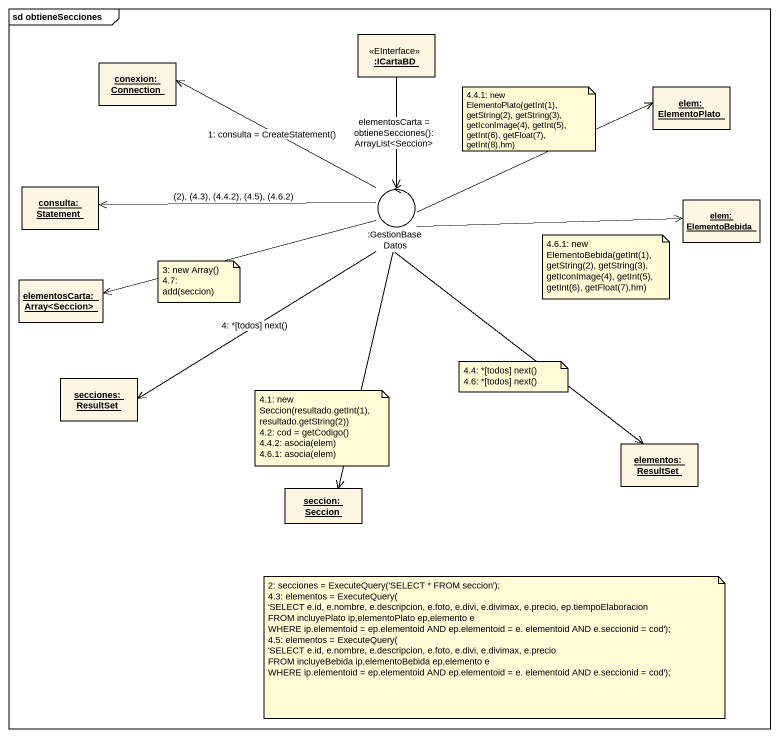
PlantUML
@startuml
mainframe sd obtieneSecciones
allowmixing
hide circle
hide empty members
object ":ICartaBD" as ICartaBD <<EInterface>>
object "conexion: Connection" as conexion_Connection
object "elem: ElementoPlato" as elem_ElementoPlato
object "consulta: Statement" as consulta_Statement
control ":GestionBaseDatos" as GestionBaseDatos
object "elem: ElementoBebida" as elem_ElementoBebida
object "elementosCarta: Array<Seccion>" as elementosCarta_Array_Seccion
object "secciones: ResultSet" as secciones_ResultSet
object "elementos: ResultSet" as elementos_ResultSet
object "seccion: Seccion" as seccion_Seccion
ICartaBD --> GestionBaseDatos : elementosCarta = obtieneSecciones(): ArrayList<Seccion>
GestionBaseDatos -left-> conexion_Connection : 1: consulta = CreateStatement()
GestionBaseDatos -right-> elem_ElementoPlato
GestionBaseDatos -left-> consulta_Statement : (2), (4.3), (4.4.2), (4.5), (4.6.2)
GestionBaseDatos -right-> elem_ElementoBebida
GestionBaseDatos -left-> elementosCarta_Array_Seccion
GestionBaseDatos -left-> secciones_ResultSet : 4: *[todos] next()
GestionBaseDatos --> elementos_ResultSet
GestionBaseDatos --> seccion_Seccion
note as N1
  4.4.1: new ElementoPlato(getInt(1), getString(2), getString(3), getIconImage(4), getInt(5), getInt(6), getFloat(7), getInt(8),hm)
end note
note as N2
  4.6.1: new ElementoBebida(getInt(1), getString(2), getString(3), getIconImage(4), getInt(5), getInt(6), getFloat(7),hm)
end note
note as N3
  3: new Array()
  4.7: add(seccion)
end note
note as N4
  4.1: new Seccion(resultado.getInt(1), resultado.getString(2))
  4.2: cod = getCodigo()
  4.4.2: asocia(elem)
  4.6.1: asocia(elem)
end note
note as N5
  4.4: *[todos] next()
  4.6: *[todos] next()
end note
note as N6
  2: secciones = ExecuteQuery('SELECT * FROM seccion');
  4.3: elementos = ExecuteQuery(
  ~'SELECT e.id, e.nombre, e.descripcion, e.foto, e.divi, e.divimax, e.precio, ep.tiempoElaboracion
  FROM incluyePlato ip,elementoPlato ep,elemento e
  WHERE ip.elementoid = ep.elementoid AND ep.elementoid = e. elementoid AND e.seccionid = cod');
  4.5: elementos = ExecuteQuery(
  ~'SELECT e.id, e.nombre, e.descripcion, e.foto, e.divi, e.divimax, e.precio
  FROM incluyeBebida ip,elementoBebida ep,elemento e
  WHERE ip.elementoid = ep.elementoid AND ep.elementoid = e. elementoid AND e.seccionid = cod');
end note
@enduml
